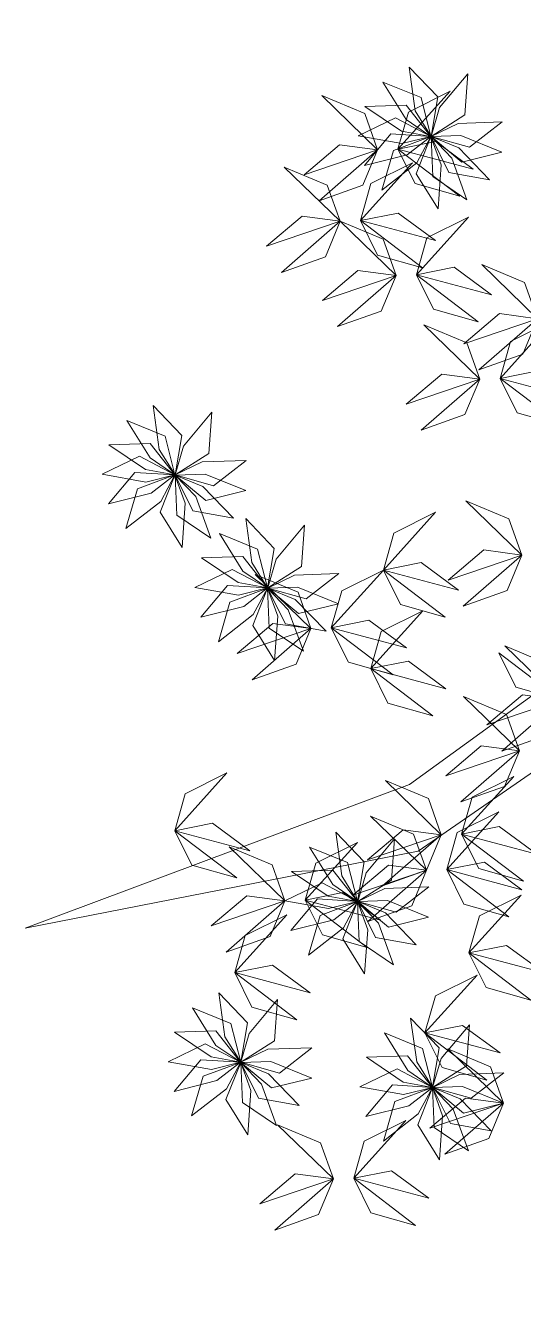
# Model space of a CAD drawing. Header units: inches. Extents: x -173 to 14008, y -3334 to 10368.
# Drawn here: x 6438.1 to 6476.6, y 7903 to 8000.5 of the extents above; entities that cross this region are included whole.
import ezdxf

# ---------------------------------------------------------------- set-up
doc = ezdxf.new("R2010")
doc.units = ezdxf.units.IN
doc.header["$MEASUREMENT"] = 0
doc.layers.add('ARREDAMENTO', color=8, linetype='Continuous', lineweight=18)

msp = doc.modelspace()

# ---------------------------------------------------------------- linework, layer by layer
at = {"layer": 'ARREDAMENTO', "linetype": 'Continuous', "lineweight": 0}
msp.add_lwpolyline([(6527.444, 8017.089), (6510.796, 7986.721), (6492.844, 7960.217), (6467.767, 7942.067), (6438.149, 7930.993), (6468.431, 7936.911), (6492.868, 7953.769), (6510.342, 7937.072), (6503.98, 7914.48), (6465.368, 7894.989), (6502.061, 7910.604), (6503.415, 7893.845), (6499.6, 7879.645), (6494.507, 7862.862), (6502.812, 7882.882), (6508.533, 7904.181), (6509.764, 7919.66), (6519.361, 7939.04), (6497.36, 7959.589), (6516.591, 7988.678), (6535.208, 8010.026)], dxfattribs=at)
at = {"layer": 'ARREDAMENTO', "lineweight": 0}
for points in [[(6467.742, 7997.322), (6468.217, 7993.947), (6469.432, 7991.987), (6469.947, 7995.028), (6467.742, 7997.322)], [(6465.715, 7996.174), (6467.521, 7993.283), (6469.429, 7991.987), (6468.662, 7994.974), (6465.715, 7996.174)], [(6472.273, 7996.809), (6470.082, 7994.198), (6469.438, 7991.983), (6472.043, 7993.635), (6472.273, 7996.809)], [(6465.318, 7990.956), (6464.323, 7993.749), (6461.011, 7995.13), (6465.318, 7990.956)], [(6466.885, 7991.009), (6467.692, 7993.861), (6470.904, 7995.461), (6466.885, 7991.009)], [(6464.329, 7994.299), (6467.155, 7992.394), (6469.425, 7991.985), (6467.51, 7994.402), (6464.329, 7994.299)], [(6463.826, 7992.024), (6467.183, 7991.432), (6469.423, 7991.982), (6466.69, 7993.411), (6463.826, 7992.024)], [(6474.923, 7993.099), (6471.516, 7992.98), (6469.44, 7991.976), (6472.41, 7991.146), (6474.923, 7993.099)], [(6464.292, 7989.74), (6467.599, 7990.565), (6469.422, 7991.979), (6466.344, 7992.172), (6464.292, 7989.74)], [(6474.904, 7990.768), (6471.743, 7992.045), (6469.438, 7991.972), (6471.814, 7990.006), (6474.904, 7990.768)], [(6465.318, 7990.956), (6462.379, 7991.346), (6459.638, 7989.03), (6465.318, 7990.956)], [(6465.647, 7987.843), (6468.333, 7989.942), (6469.423, 7991.975), (6466.531, 7990.9), (6465.647, 7987.843)], [(6466.885, 7991.009), (6469.791, 7991.594), (6472.681, 7989.466), (6466.885, 7991.009)], [(6469.971, 7986.399), (6470.209, 7989.799), (6469.428, 7991.97), (6468.292, 7989.102), (6469.971, 7986.399)], [(6472.194, 7987.101), (6471.028, 7990.304), (6469.431, 7991.969), (6469.56, 7988.887), (6472.194, 7987.101)], [(6473.938, 7988.647), (6471.571, 7991.098), (6469.435, 7991.97), (6470.806, 7989.207), (6473.938, 7988.647)], [(6465.318, 7990.956), (6464.177, 7988.22), (6460.797, 7987.015), (6465.318, 7990.956)], [(6466.885, 7991.009), (6468.206, 7988.355), (6471.659, 7987.378), (6466.885, 7991.009)], [(6462.427, 7985.442), (6461.432, 7988.235), (6458.12, 7989.616), (6462.427, 7985.442)], [(6463.994, 7985.495), (6464.801, 7988.347), (6468.013, 7989.947), (6463.994, 7985.495)], [(6462.427, 7985.442), (6459.488, 7985.832), (6456.747, 7983.516), (6462.427, 7985.442)], [(6462.427, 7985.442), (6461.286, 7982.706), (6457.906, 7981.501), (6462.427, 7985.442)], [(6466.734, 7981.269), (6465.739, 7984.061), (6462.427, 7985.442), (6466.734, 7981.269)], [(6463.994, 7985.495), (6466.9, 7986.08), (6469.79, 7983.952), (6463.994, 7985.495)], [(6463.994, 7985.495), (6465.315, 7982.841), (6468.768, 7981.864), (6463.994, 7985.495)], [(6468.301, 7981.321), (6469.108, 7984.173), (6472.32, 7985.773), (6468.301, 7981.321)], [(6466.734, 7981.269), (6463.796, 7981.658), (6461.054, 7979.343), (6466.734, 7981.269)], [(6468.301, 7981.321), (6471.208, 7981.906), (6474.098, 7979.778), (6468.301, 7981.321)], [(6468.301, 7981.321), (6469.622, 7978.667), (6473.075, 7977.69), (6468.301, 7981.321)], [(6477.647, 7977.941), (6476.652, 7980.733), (6473.34, 7982.114), (6477.647, 7977.941)], [(6466.734, 7981.269), (6465.593, 7978.532), (6462.213, 7977.327), (6466.734, 7981.269)], [(6473.192, 7973.283), (6472.196, 7976.075), (6468.884, 7977.457), (6473.192, 7973.283)], [(6477.647, 7977.941), (6474.709, 7978.33), (6471.967, 7976.015), (6477.647, 7977.941)], [(6477.647, 7977.941), (6476.507, 7975.205), (6473.126, 7973.999), (6477.647, 7977.941)], [(6474.759, 7973.336), (6475.565, 7976.188), (6478.778, 7977.788), (6474.759, 7973.336)], [(6473.192, 7973.283), (6470.253, 7973.673), (6467.511, 7971.357), (6473.192, 7973.283)], [(6474.759, 7973.336), (6477.665, 7973.92), (6480.555, 7971.793), (6474.759, 7973.336)], [(6473.192, 7973.283), (6472.051, 7970.547), (6468.671, 7969.342), (6473.192, 7973.283)], [(6474.759, 7973.336), (6476.08, 7970.682), (6479.533, 7969.705), (6474.759, 7973.336)], [(6448.004, 7971.249), (6448.479, 7967.873), (6449.694, 7965.913), (6450.209, 7968.954), (6448.004, 7971.249)], [(6452.535, 7970.735), (6450.344, 7968.124), (6449.7, 7965.909), (6452.305, 7967.562), (6452.535, 7970.735)], [(6445.976, 7970.1), (6447.783, 7967.209), (6449.69, 7965.913), (6448.924, 7968.901), (6445.976, 7970.1)], [(6444.591, 7968.226), (6447.417, 7966.32), (6449.687, 7965.911), (6447.771, 7968.329), (6444.591, 7968.226)], [(6444.088, 7965.95), (6447.445, 7965.358), (6449.685, 7965.908), (6446.951, 7967.338), (6444.088, 7965.95)], [(6455.184, 7967.025), (6451.778, 7966.906), (6449.701, 7965.902), (6452.672, 7965.072), (6455.184, 7967.025)], [(6444.554, 7963.666), (6447.861, 7964.491), (6449.684, 7965.905), (6446.605, 7966.099), (6444.554, 7963.666)], [(6445.909, 7961.77), (6448.594, 7963.868), (6449.684, 7965.901), (6446.793, 7964.826), (6445.909, 7961.77)], [(6450.233, 7960.325), (6450.471, 7963.726), (6449.689, 7965.896), (6448.554, 7963.028), (6450.233, 7960.325)], [(6452.456, 7961.028), (6451.29, 7964.23), (6449.693, 7965.895), (6449.822, 7962.813), (6452.456, 7961.028)], [(6454.2, 7962.573), (6451.832, 7965.025), (6449.697, 7965.896), (6451.068, 7963.133), (6454.2, 7962.573)], [(6455.165, 7964.694), (6452.005, 7965.971), (6449.7, 7965.898), (6452.076, 7963.932), (6455.165, 7964.694)], [(6476.433, 7959.732), (6475.437, 7962.524), (6472.125, 7963.906), (6476.433, 7959.732)], [(6465.759, 7958.574), (6466.566, 7961.427), (6469.778, 7963.026), (6465.759, 7958.574)], [(6455.141, 7962.537), (6455.616, 7959.162), (6456.831, 7957.201), (6457.346, 7960.243), (6455.141, 7962.537)], [(6459.672, 7962.024), (6457.481, 7959.412), (6456.837, 7957.197), (6459.442, 7958.85), (6459.672, 7962.024)], [(6453.113, 7961.388), (6454.92, 7958.498), (6456.828, 7957.201), (6456.061, 7960.189), (6453.113, 7961.388)], [(6476.433, 7959.732), (6473.494, 7960.122), (6470.753, 7957.806), (6476.433, 7959.732)], [(6451.728, 7959.514), (6454.554, 7957.608), (6456.824, 7957.2), (6454.909, 7959.617), (6451.728, 7959.514)], [(6465.759, 7958.574), (6468.665, 7959.159), (6471.555, 7957.032), (6465.759, 7958.574)], [(6476.433, 7959.732), (6475.292, 7956.996), (6471.912, 7955.791), (6476.433, 7959.732)], [(6451.225, 7957.238), (6454.582, 7956.646), (6456.822, 7957.197), (6454.089, 7958.626), (6451.225, 7957.238)], [(6460.173, 7954.07), (6459.177, 7956.862), (6455.865, 7958.243), (6460.173, 7954.07)], [(6462.322, 7958.313), (6458.915, 7958.194), (6456.838, 7957.19), (6459.809, 7956.36), (6462.322, 7958.313)], [(6461.74, 7954.122), (6462.546, 7956.974), (6465.759, 7958.574), (6461.74, 7954.122)], [(6465.759, 7958.574), (6467.08, 7955.92), (6470.533, 7954.943), (6465.759, 7958.574)], [(6451.691, 7954.955), (6454.998, 7955.779), (6456.821, 7957.193), (6453.743, 7957.387), (6451.691, 7954.955)], [(6453.046, 7953.058), (6455.731, 7955.157), (6456.821, 7957.189), (6453.93, 7956.114), (6453.046, 7953.058)], [(6457.37, 7951.614), (6457.608, 7955.014), (6456.827, 7957.184), (6455.691, 7954.316), (6457.37, 7951.614)], [(6459.593, 7952.316), (6458.427, 7955.519), (6456.83, 7957.184), (6456.959, 7954.102), (6459.593, 7952.316)], [(6461.337, 7953.861), (6458.969, 7956.313), (6456.834, 7957.184), (6458.205, 7954.422), (6461.337, 7953.861)], [(6462.303, 7955.983), (6459.142, 7957.259), (6456.837, 7957.187), (6459.213, 7955.221), (6462.303, 7955.983)], [(6464.787, 7950.98), (6465.594, 7953.832), (6468.806, 7955.432), (6464.787, 7950.98)], [(6460.173, 7954.07), (6457.234, 7954.459), (6454.493, 7952.144), (6460.173, 7954.07)], [(6460.173, 7954.07), (6459.032, 7951.333), (6455.652, 7950.128), (6460.173, 7954.07)], [(6461.74, 7954.122), (6464.646, 7954.707), (6467.536, 7952.579), (6461.74, 7954.122)], [(6461.74, 7954.122), (6463.061, 7951.468), (6466.514, 7950.491), (6461.74, 7954.122)], [(6474.648, 7952.199), (6475.969, 7949.545), (6479.422, 7948.568), (6474.648, 7952.199)], [(6479.422, 7948.568), (6478.426, 7951.36), (6475.114, 7952.742), (6479.422, 7948.568)], [(6464.787, 7950.98), (6467.693, 7951.565), (6470.583, 7949.437), (6464.787, 7950.98)], [(6464.787, 7950.98), (6466.108, 7948.326), (6469.561, 7947.349), (6464.787, 7950.98)], [(6476.244, 7944.649), (6475.248, 7947.441), (6471.936, 7948.822), (6476.244, 7944.649)], [(6479.422, 7948.568), (6476.483, 7948.958), (6473.741, 7946.642), (6479.422, 7948.568)], [(6479.422, 7948.568), (6478.281, 7945.832), (6474.901, 7944.627), (6479.422, 7948.568)], [(6476.244, 7944.649), (6473.305, 7945.038), (6470.564, 7942.723), (6476.244, 7944.649)], [(6476.244, 7944.649), (6475.103, 7941.913), (6471.723, 7940.707), (6476.244, 7944.649)], [(6449.674, 7938.492), (6450.481, 7941.345), (6453.693, 7942.944), (6449.674, 7938.492)], [(6470.224, 7938.178), (6469.228, 7940.97), (6465.916, 7942.352), (6470.224, 7938.178)], [(6471.791, 7938.23), (6472.598, 7941.083), (6475.81, 7942.682), (6471.791, 7938.23)], [(6469.083, 7935.442), (6468.087, 7938.234), (6464.775, 7939.616), (6469.083, 7935.442)], [(6470.65, 7935.494), (6471.457, 7938.347), (6474.669, 7939.946), (6470.65, 7935.494)], [(6449.674, 7938.492), (6452.58, 7939.077), (6455.47, 7936.95), (6449.674, 7938.492)], [(6449.674, 7938.492), (6450.995, 7935.838), (6454.448, 7934.861), (6449.674, 7938.492)], [(6462.085, 7938.384), (6462.559, 7935.009), (6463.775, 7933.049), (6464.289, 7936.09), (6462.085, 7938.384)], [(6470.224, 7938.178), (6467.285, 7938.567), (6464.544, 7936.252), (6470.224, 7938.178)], [(6471.791, 7938.23), (6474.697, 7938.815), (6477.587, 7936.688), (6471.791, 7938.23)], [(6459.736, 7933.138), (6460.542, 7935.99), (6463.755, 7937.59), (6459.736, 7933.138)], [(6466.615, 7937.871), (6464.424, 7935.26), (6463.781, 7933.045), (6466.385, 7934.697), (6466.615, 7937.871)], [(6470.224, 7938.178), (6469.083, 7935.442), (6465.703, 7934.236), (6470.224, 7938.178)], [(6471.791, 7938.23), (6473.112, 7935.576), (6476.565, 7934.599), (6471.791, 7938.23)], [(6458.169, 7933.086), (6457.173, 7935.878), (6453.861, 7937.259), (6458.169, 7933.086)], [(6460.057, 7937.236), (6461.863, 7934.345), (6463.771, 7933.049), (6463.004, 7936.036), (6460.057, 7937.236)], [(6458.672, 7935.361), (6461.498, 7933.455), (6463.768, 7933.047), (6461.852, 7935.464), (6458.672, 7935.361)], [(6469.083, 7935.442), (6466.144, 7935.831), (6463.403, 7933.516), (6469.083, 7935.442)], [(6469.083, 7935.442), (6467.942, 7932.706), (6464.562, 7931.5), (6469.083, 7935.442)], [(6470.65, 7935.494), (6473.556, 7936.079), (6476.446, 7933.952), (6470.65, 7935.494)], [(6470.65, 7935.494), (6471.971, 7932.84), (6475.424, 7931.863), (6470.65, 7935.494)], [(6458.169, 7933.086), (6461.525, 7932.494), (6463.765, 7933.044), (6461.032, 7934.473), (6458.169, 7933.086)], [(6459.736, 7933.138), (6462.642, 7933.723), (6465.532, 7931.595), (6459.736, 7933.138)], [(6469.265, 7934.161), (6465.859, 7934.041), (6463.782, 7933.037), (6466.753, 7932.208), (6469.265, 7934.161)], [(6472.354, 7929.079), (6473.161, 7931.931), (6476.373, 7933.531), (6472.354, 7929.079)], [(6458.169, 7933.086), (6455.23, 7933.475), (6452.488, 7931.16), (6458.169, 7933.086)], [(6458.169, 7933.086), (6457.028, 7930.349), (6453.648, 7929.144), (6458.169, 7933.086)], [(6458.635, 7930.802), (6461.942, 7931.627), (6463.764, 7933.04), (6460.686, 7933.234), (6458.635, 7930.802)], [(6459.736, 7933.138), (6461.057, 7930.484), (6464.51, 7929.507), (6459.736, 7933.138)], [(6459.989, 7928.905), (6462.675, 7931.004), (6463.765, 7933.037), (6460.874, 7931.962), (6459.989, 7928.905)], [(6464.314, 7927.461), (6464.551, 7930.861), (6463.77, 7933.032), (6462.634, 7930.164), (6464.314, 7927.461)], [(6466.536, 7928.163), (6465.37, 7931.366), (6463.774, 7933.031), (6463.903, 7929.949), (6466.536, 7928.163)], [(6468.281, 7929.709), (6465.913, 7932.16), (6463.777, 7933.032), (6465.149, 7930.269), (6468.281, 7929.709)], [(6469.246, 7931.83), (6466.086, 7933.107), (6463.78, 7933.034), (6466.157, 7931.068), (6469.246, 7931.83)], [(6454.306, 7927.559), (6455.113, 7930.411), (6458.325, 7932.011), (6454.306, 7927.559)], [(6472.354, 7929.079), (6475.26, 7929.663), (6478.15, 7927.536), (6472.354, 7929.079)], [(6472.354, 7929.079), (6473.675, 7926.425), (6477.128, 7925.448), (6472.354, 7929.079)], [(6454.306, 7927.559), (6457.212, 7928.144), (6460.102, 7926.016), (6454.306, 7927.559)], [(6454.306, 7927.559), (6455.627, 7924.905), (6459.08, 7923.928), (6454.306, 7927.559)], [(6468.964, 7922.913), (6469.771, 7925.766), (6472.984, 7927.365), (6468.964, 7922.913)], [(6453.07, 7925.998), (6453.545, 7922.622), (6454.76, 7920.662), (6455.275, 7923.703), (6453.07, 7925.998)], [(6451.042, 7924.849), (6452.849, 7921.958), (6454.756, 7920.662), (6453.989, 7923.649), (6451.042, 7924.849)], [(6457.6, 7925.484), (6455.41, 7922.873), (6454.766, 7920.658), (6457.371, 7922.31), (6457.6, 7925.484)], [(6467.862, 7924.06), (6468.337, 7920.685), (6469.552, 7918.725), (6470.067, 7921.766), (6467.862, 7924.06)], [(6449.657, 7922.974), (6452.483, 7921.069), (6454.753, 7920.66), (6452.837, 7923.078), (6449.657, 7922.974)], [(6465.834, 7922.911), (6467.641, 7920.021), (6469.548, 7918.724), (6468.782, 7921.712), (6465.834, 7922.911)], [(6468.964, 7922.913), (6471.871, 7923.498), (6474.761, 7921.371), (6468.964, 7922.913)], [(6468.964, 7922.913), (6470.286, 7920.259), (6473.739, 7919.282), (6468.964, 7922.913)], [(6472.393, 7923.547), (6470.202, 7920.936), (6469.558, 7918.721), (6472.163, 7920.373), (6472.393, 7923.547)], [(6449.154, 7920.699), (6452.511, 7920.107), (6454.751, 7920.657), (6452.017, 7922.086), (6449.154, 7920.699)], [(6460.25, 7921.774), (6456.844, 7921.655), (6454.767, 7920.651), (6457.738, 7919.821), (6460.25, 7921.774)], [(6449.62, 7918.415), (6452.927, 7919.24), (6454.75, 7920.654), (6451.671, 7920.848), (6449.62, 7918.415)], [(6464.449, 7921.037), (6467.275, 7919.131), (6469.545, 7918.723), (6467.629, 7921.14), (6464.449, 7921.037)], [(6475.023, 7917.506), (6474.028, 7920.298), (6470.716, 7921.68), (6475.023, 7917.506)], [(6450.974, 7916.519), (6453.66, 7918.617), (6454.75, 7920.65), (6451.859, 7919.575), (6450.974, 7916.519)], [(6455.299, 7915.074), (6455.537, 7918.474), (6454.755, 7920.645), (6453.62, 7917.777), (6455.299, 7915.074)], [(6457.521, 7915.776), (6456.356, 7918.979), (6454.759, 7920.644), (6454.888, 7917.562), (6457.521, 7915.776)], [(6459.266, 7917.322), (6456.898, 7919.774), (6454.763, 7920.645), (6456.134, 7917.882), (6459.266, 7917.322)], [(6460.231, 7919.443), (6457.071, 7920.72), (6454.766, 7920.647), (6457.142, 7918.681), (6460.231, 7919.443)], [(6463.946, 7918.761), (6467.303, 7918.17), (6469.543, 7918.72), (6466.809, 7920.149), (6463.946, 7918.761)], [(6475.042, 7919.836), (6471.636, 7919.717), (6469.559, 7918.713), (6472.53, 7917.884), (6475.042, 7919.836)], [(6464.412, 7916.478), (6467.719, 7917.302), (6469.542, 7918.716), (6466.463, 7918.91), (6464.412, 7916.478)], [(6465.767, 7914.581), (6468.452, 7916.68), (6469.542, 7918.713), (6466.651, 7917.638), (6465.767, 7914.581)], [(6470.091, 7913.137), (6470.329, 7916.537), (6469.547, 7918.707), (6468.412, 7915.84), (6470.091, 7913.137)], [(6475.023, 7917.506), (6472.085, 7917.895), (6469.343, 7915.58), (6475.023, 7917.506)], [(6472.314, 7913.839), (6471.148, 7917.042), (6469.551, 7918.707), (6469.68, 7915.625), (6472.314, 7913.839)], [(6474.058, 7915.384), (6471.69, 7917.836), (6469.555, 7918.708), (6470.926, 7915.945), (6474.058, 7915.384)], [(6475.023, 7917.506), (6471.863, 7918.782), (6469.558, 7918.71), (6471.934, 7916.744), (6475.023, 7917.506)], [(6475.023, 7917.506), (6473.882, 7914.77), (6470.502, 7913.564), (6475.023, 7917.506)], [(6463.469, 7911.717), (6464.275, 7914.569), (6467.488, 7916.169), (6463.469, 7911.717)], [(6461.902, 7911.664), (6460.906, 7914.457), (6457.594, 7915.838), (6461.902, 7911.664)], [(6461.902, 7911.664), (6458.963, 7912.054), (6456.221, 7909.738), (6461.902, 7911.664)], [(6463.469, 7911.717), (6466.375, 7912.302), (6469.265, 7910.174), (6463.469, 7911.717)], [(6461.902, 7911.664), (6460.761, 7908.928), (6457.381, 7907.723), (6461.902, 7911.664)], [(6463.469, 7911.717), (6464.79, 7909.063), (6468.243, 7908.086), (6463.469, 7911.717)]]:
    msp.add_lwpolyline(points, dxfattribs=at)

doc.saveas('drawing.dxf')
